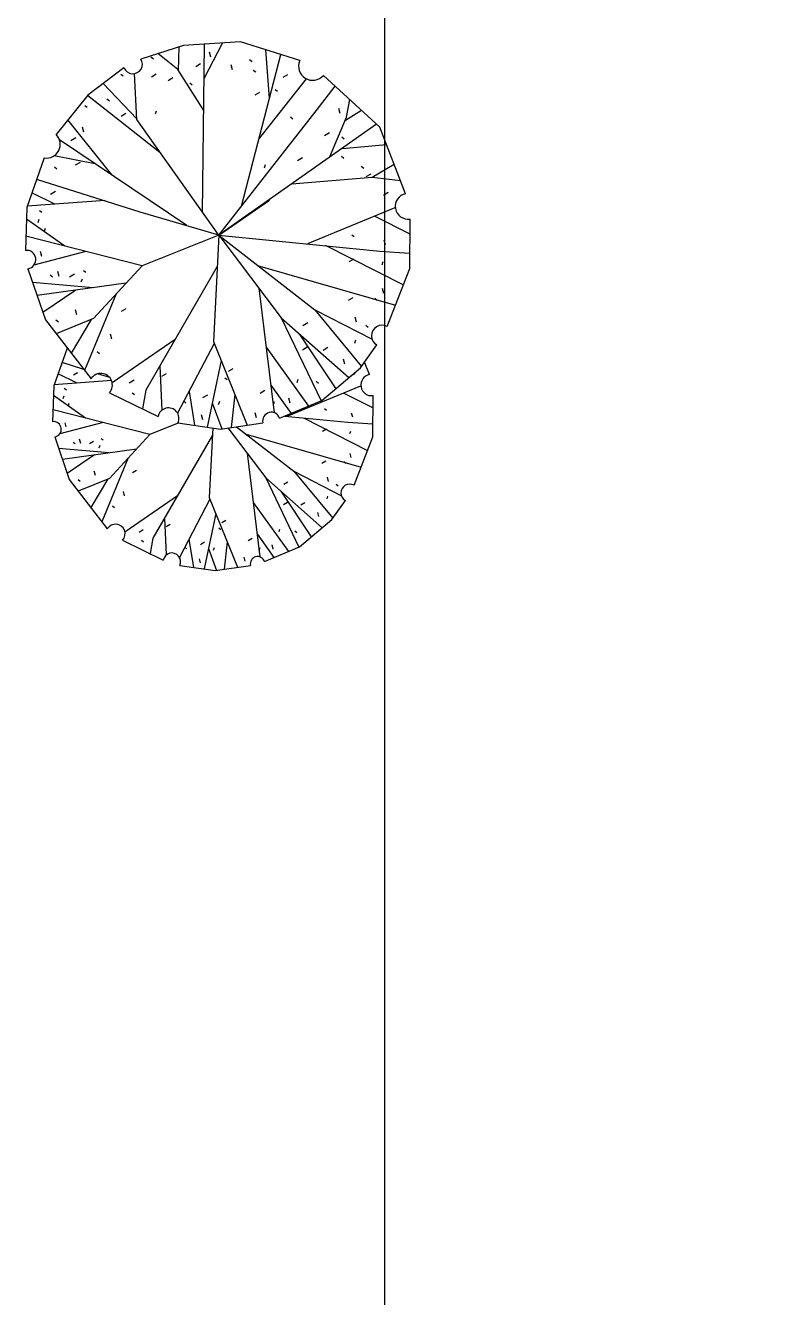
# Model space of a CAD drawing. Header units: inches. Extents: x 1 to 3312, y -950 to 1520.
# Drawn here: x 16.3 to 246, y -9.3 to 383.4 of the extents above; entities that cross this region are included whole.
import ezdxf

# ---------------------------------------------------------------- set-up
doc = ezdxf.new("R2010")
doc.units = ezdxf.units.IN
doc.header["$MEASUREMENT"] = 0
doc.layers.add('Fence Line', color=7, linetype='FENCELINE2')
doc.linetypes.add('FENCELINE2', pattern='A,0.25,-0.1,[132,ltypeshp.shx,S=0.1,R=0,X=-0.1,Y=0],-0.1,1', length=1.45)

msp = doc.modelspace()

# ---------------------------------------------------------------- linework, layer by layer
at = {"color": 9, "linetype": 'Continuous', "true_color": 0xc7c8ca}
for p, q in [((65.11843, 377.15102), (51.96004, 372.99018)), ((82.68806, 378.25918), (65.11843, 377.15102)), ((71.0248, 325.58335), (71.56921, 377.55808)), ((71.45889, 367.00652), (77.18794, 377.91223)), ((101.00326, 372.48507), (82.68806, 378.25918)), ((55.07239, 373.67313), (55.83372, 373.08775)), ((63.34835, 369.73129), (57.18545, 374.64261)), ((63.61121, 369.3162), (63.73229, 376.71294)), ((73.57181, 373.57457), (73.14183, 375.11615)), ((83.01351, 327.56361), (95.12541, 374.33825)), ((91.64011, 360.87873), (90.48234, 375.80209)), ((46.74551, 370.24511), (35.5404, 361.78445)), ((71.35485, 357.088), (63.34835, 369.73129)), ((68.92885, 370.68716), (70.41154, 371.56521)), ((80.2476, 369.65258), (79.8174, 371.19386)), ((85.53427, 372.85214), (86.2956, 372.26676)), ((86.64825, 369.57413), (87.40958, 368.98875)), ((50.67974, 354.56246), (40.34638, 365.41327)), ((45.7277, 368.34691), (46.48903, 367.76153)), ((50.69142, 354.31128), (50.02452, 368.51149)), ((55.19236, 367.5268), (56.67486, 368.40499)), ((60.36416, 366.37558), (61.84678, 367.25354)), ((67.07733, 365.65329), (67.83866, 365.06791)), ((88.37563, 348.27103), (103.09298, 366.86984)), ((95.84042, 367.34931), (97.32311, 368.22736)), ((125.6943, 351.97859), (108.30691, 367.9238)), ((35.5404, 361.78445), (25.79838, 349.68064)), ((57.8636, 344.17832), (35.48176, 361.71133)), ((87.19825, 361.88648), (88.68104, 362.76446)), ((93.36394, 363.60323), (94.12536, 363.01777)), ((106.09025, 357.04681), (111.96988, 364.56455)), ((34.66767, 358.68938), (35.429, 358.104)), ((41.47701, 360.71818), (42.23843, 360.13273)), ((113.50597, 356.18774), (113.07609, 357.72924)), ((115.47756, 355.07581), (116.45619, 360.45055)), ((43.09911, 337.1136), (29.46029, 354.23059)), ((45.83148, 355.35229), (47.31383, 356.2303)), ((75.98234, 318.57913), (50.69142, 354.31128)), ((56.46622, 356.05414), (56.79747, 357.01041)), ((75.98234, 318.57913), (106.09025, 357.04681)), ((98.1296, 355.09598), (98.89093, 354.5106)), ((110.20284, 342.63008), (115.47756, 355.07581)), ((115.08352, 354.14616), (120.0229, 357.1797)), ((34.37902, 350.43605), (33.9489, 351.97743)), ((124.74412, 352.8501), (75.98234, 318.57913)), ((108.68936, 349.39815), (110.17191, 350.27601)), ((133.64556, 331.42866), (125.6943, 351.97859)), ((66.1857, 321.57994), (26.82876, 348.06099)), ((30.3797, 347.86087), (31.8625, 348.73868)), ((113.99748, 348.94908), (114.75881, 348.3637)), ((114.16934, 345.4179), (127.76363, 346.63016)), ((22.16017, 342.46105), (16.75283, 327.15814)), ((37.78075, 340.69197), (25.16566, 343.11172)), ((100.34084, 341.69177), (101.82357, 342.56948)), ((113.8636, 342.99823), (114.62493, 342.41285)), ((25.29037, 339.66629), (26.0518, 339.08084)), ((31.82749, 340.29018), (33.31011, 341.16814)), ((90.13617, 339.44826), (90.4673, 340.40417)), ((119.97312, 339.91489), (120.73444, 339.32951)), ((123.38973, 336.48093), (130.14032, 340.48806)), ((51.75825, 325.77269), (19.80193, 335.78735)), ((98.52199, 334.42064), (123.38973, 336.48093)), ((121.53572, 336.69549), (123.01834, 337.57345)), ((123.38973, 336.48093), (132.0622, 335.52154)), ((25.44405, 328.2062), (18.35433, 331.69006)), ((24.10402, 331.29594), (25.58683, 332.17375)), ((126.84599, 330.99794), (128.32895, 331.87594)), ((16.75283, 327.15814), (16.33044, 313.93277)), ((40.89543, 329.32641), (16.90469, 327.58736)), ((20.65245, 326.28167), (21.41387, 325.69622)), ((75.98234, 318.57913), (91.68252, 329.38031)), ((103.51002, 316.02151), (130.5042, 327.16433)), ((28.50976, 315.27406), (16.63918, 323.59248)), ((20.22482, 322.57461), (20.55612, 323.53055)), ((75.98234, 318.57913), (51.75825, 325.77269)), ((124.13297, 324.53452), (135.01425, 319.05661)), ((134.95852, 308.31245), (135.03796, 323.60539)), ((52.33209, 309.18804), (16.47152, 318.34954)), ((22.17762, 319.8623), (22.5089, 320.8184)), ((75.98234, 318.57913), (52.33209, 309.18804)), ((75.98234, 318.57913), (74.33577, 285.81209)), ((75.98234, 318.57913), (125.68375, 313.73053)), ((75.98234, 318.57913), (95.29036, 293.10845)), ((75.98234, 318.57913), (105.69023, 295.60542)), ((117.03639, 318.76489), (117.79782, 318.17944)), ((108.84336, 315.5261), (133.00285, 303.30749)), ((127.49743, 315.5643), (127.06755, 317.1058)), ((34.98423, 313.62), (18.971, 309.40484)), ((21.38145, 311.99921), (20.95113, 313.54074)), ((116.29885, 310.453), (117.7814, 311.33086)), ((125.68375, 313.73053), (134.89453, 313.10547)), ((126.46619, 309.49647), (126.79758, 310.45232)), ((17.10747, 308.27816), (22.47805, 292.47775)), ((23.94033, 306.3994), (24.70175, 305.81395)), ((26.75062, 305.85281), (26.32048, 307.39436)), ((29.95097, 305.81372), (31.43359, 306.69167)), ((34.26263, 307.7452), (35.02395, 307.15982)), ((52.33209, 309.18804), (37.35301, 292.85775)), ((75.49882, 308.95632), (53.48212, 270.77011)), ((87.96393, 309.31344), (130.55677, 297.04874)), ((127.95825, 290.39859), (134.95852, 308.31245)), ((37.25089, 302.36896), (18.55807, 304.01005)), ((47.35782, 303.765), (19.92921, 299.97605)), ((33.5814, 304.23298), (33.91249, 305.18922)), ((31.87109, 301.62569), (21.70058, 294.76514)), ((44.36021, 300.49696), (34.5574, 276.88073)), ((88.35375, 302.25908), (93.07794, 263.83994)), ((116.03131, 298.55099), (117.51393, 299.42895)), ((124.16854, 299.15554), (124.92987, 298.57016)), ((126.93877, 300.65783), (126.50867, 302.19905)), ((32.18128, 294.00906), (31.75114, 295.55061)), ((45.95774, 295.12061), (47.44036, 295.99857)), ((105.69023, 295.60542), (123.3155, 286.49244)), ((105.69023, 295.60542), (120.09568, 278.14283)), ((22.47805, 292.47775), (36.56947, 274.2827)), ((25.76186, 292.48756), (26.52319, 291.90218)), ((37.35301, 292.85775), (25.80817, 288.17769)), ((36.62988, 292.56457), (30.46721, 282.16195)), ((95.29036, 293.10845), (107.56847, 267.47483)), ((95.29036, 293.10845), (116.20163, 274.67218)), ((101.98477, 290.78621), (103.46765, 291.66411)), ((118.51289, 291.79996), (118.08267, 293.34142)), ((121.3818, 290.80475), (122.14312, 290.21937)), ((42.97626, 286.51615), (42.54604, 288.05761)), ((100.83297, 288.22177), (112.14324, 271.23843)), ((29.21334, 283.78104), (25.08074, 272.08567)), ((38.45065, 282.73125), (39.21198, 282.14587)), ((62.52209, 286.44888), (43.10742, 273.04469)), ((74.57888, 285.21283), (63.30591, 263.64673)), ((74.33577, 285.81209), (84.80488, 260.01179)), ((90.59193, 284.05657), (103.72324, 265.86786)), ((101.83232, 283.23527), (103.31494, 284.11322)), ((108.23315, 283.15684), (109.71557, 284.03494)), ((117.98912, 285.34164), (118.32049, 286.29766)), ((119.77872, 277.69871), (124.80267, 284.73985)), ((34.32995, 277.17439), (27.62166, 279.27668)), ((76.72691, 279.91893), (72.43363, 259.37315)), ((114.9675, 278.78596), (114.53736, 280.32751)), ((120.77769, 279.09878), (121.17188, 279.05517)), ((122.49135, 275.64444), (121.02219, 279.44145)), ((32.32342, 272.95905), (26.41532, 275.86227)), ((31.20673, 275.53384), (32.44241, 276.26534)), ((42.36898, 274.65508), (38.60963, 275.8332)), ((57.80142, 278.26147), (58.40694, 264.56001)), ((58.39784, 275.06217), (59.88027, 275.94027)), ((78.96496, 276.60251), (80.44758, 277.48047)), ((107.81864, 267.57931), (119.77872, 277.69871)), ((116.82504, 275.2855), (118.06084, 276.01717)), ((25.08074, 272.08567), (24.72874, 261.06453)), ((42.91259, 273.72678), (25.20729, 272.44336)), ((28.33042, 271.35528), (28.96494, 270.8674)), ((48.38796, 273.0726), (49.87058, 273.95056)), ((77.85357, 274.63201), (78.6149, 274.04663)), ((92.02848, 272.37421), (98.30335, 263.60281)), ((97.16965, 262.71898), (119.87354, 272.09083)), ((100.1783, 273.20657), (100.50977, 274.16253)), ((106.07151, 273.51845), (106.83284, 272.93307)), ((34.87818, 262.18227), (24.98603, 269.11429)), ((27.97406, 268.26607), (28.25015, 269.06268)), ((42.2296, 270.0056), (57.30153, 262.69495)), ((49.24804, 269.98981), (50.00937, 269.40443)), ((53.48212, 270.77011), (52.42114, 265.06225)), ((65.09474, 267.49149), (65.85597, 266.90619)), ((66.82275, 270.37459), (68.49819, 259.95262)), ((71.12415, 268.50576), (72.60677, 269.38371)), ((75.9646, 266.39834), (76.2958, 267.35435)), ((80.98041, 269.43699), (79.85778, 259.27551)), ((88.74461, 269.89028), (90.22742, 270.76809)), ((92.86406, 266.31931), (93.19517, 267.27539)), ((94.76679, 262.12482), (107.81864, 267.57931)), ((98.05448, 266.76785), (97.62433, 268.30941)), ((114.56419, 269.89933), (123.63192, 265.33439)), ((123.58548, 256.38093), (123.65168, 269.12505)), ((54.73012, 257.11059), (24.84631, 264.74517)), ((29.6014, 266.00581), (29.87746, 266.80256)), ((71.1078, 261.65728), (70.67795, 263.19861)), ((74.01226, 266.92798), (76.96817, 258.84543)), ((87.69456, 262.22224), (87.2646, 263.76364)), ((108.65037, 265.0913), (109.28489, 264.60342)), ((117.3679, 262.42414), (117.00967, 263.70872)), ((40.27358, 260.80388), (26.92921, 257.29126)), ((28.93792, 259.45323), (28.57933, 260.73783)), ((63.67576, 260.66274), (54.73012, 257.11059)), ((63.40971, 260.70191), (76.49507, 258.77507)), ((74.14643, 259.12091), (73.06652, 237.63063)), ((76.49507, 258.77507), (89.60411, 260.72584)), ((78.84432, 259.12466), (90.52868, 243.71093)), ((81.45224, 259.51275), (99.19524, 245.79174)), ((96.37422, 262.79658), (115.85651, 260.89599)), ((102.13462, 262.23463), (121.95575, 252.21013)), ((115.85651, 260.89599), (123.53216, 260.37511)), ((25.37627, 256.35236), (29.85175, 243.18535)), ((33.41223, 254.33123), (33.05378, 255.61586)), ((39.67224, 255.90822), (40.30668, 255.4204)), ((54.73012, 257.11059), (42.24756, 243.50201)), ((74.03573, 256.91748), (55.68848, 225.09565)), ((84.42333, 257.21509), (119.91736, 246.9945)), ((108.03576, 258.16472), (109.27121, 258.89627)), ((116.50854, 257.36761), (116.7847, 258.16416)), ((117.75192, 241.45271), (123.58548, 256.38093)), ((42.16246, 251.42802), (26.5851, 252.7956)), ((50.5849, 252.59139), (27.72773, 249.43393)), ((31.07032, 254.78672), (31.70484, 254.29884)), ((36.07919, 254.29865), (37.31471, 255.03028)), ((39.10455, 252.98137), (39.38045, 253.77824)), ((84.74817, 251.33645), (88.685, 219.32051)), ((116.90236, 250.00208), (116.54394, 251.28643)), ((37.67929, 250.80863), (29.20386, 245.09151)), ((48.08689, 249.86802), (39.91788, 230.18783)), ((107.81281, 248.24638), (109.04832, 248.97801)), ((114.59383, 248.75017), (115.22827, 248.26236)), ((42.24756, 243.50201), (32.62686, 239.60196)), ((37.93778, 244.46144), (37.57933, 245.74606)), ((49.41816, 245.38773), (50.65368, 246.11936)), ((90.52868, 243.71093), (100.76044, 222.34958)), ((90.52868, 243.71093), (107.95474, 228.34737)), ((99.19524, 245.79174), (113.88296, 238.19759)), ((99.19524, 245.79174), (111.19978, 231.23958)), ((109.88079, 242.62052), (109.52227, 243.90507)), ((29.85175, 243.18535), (41.5946, 228.0228)), ((32.58827, 243.19352), (33.22271, 242.70571)), ((41.64495, 243.25769), (36.50939, 234.58884)), ((46.93359, 238.21735), (46.57508, 239.50189)), ((95.14752, 239.63869), (104.57275, 225.48591)), ((96.10736, 241.77573), (97.34309, 242.50731)), ((112.27154, 241.79118), (112.90598, 241.30336)), ((63.22179, 238.16129), (47.0429, 226.99113)), ((73.26911, 237.13125), (63.87497, 219.1595)), ((73.06652, 237.63063), (81.79078, 216.13038)), ((86.61332, 236.1677), (97.55608, 221.01044)), ((95.98032, 235.48328), (97.21583, 236.21491)), ((101.31434, 235.41792), (102.54969, 236.14967)), ((109.44431, 237.23858), (109.72046, 238.03527)), ((110.93565, 230.86948), (115.12227, 236.7371)), ((43.16225, 235.06327), (43.79669, 234.57545)), ((75.05914, 232.71967), (71.4814, 215.59818)), ((106.9263, 231.77552), (106.56784, 233.06015)), ((51.44335, 227.01439), (52.67886, 227.74602)), ((59.2879, 231.33845), (59.79249, 219.92056)), ((59.78491, 228.67236), (61.02027, 229.40411)), ((75.99802, 228.3139), (76.63246, 227.82608)), ((76.92418, 229.95598), (78.1597, 230.68761)), ((94.60197, 227.12603), (94.87819, 227.92266)), ((100.96892, 222.43665), (110.93565, 230.86948)), ((46.31138, 224.45855), (58.87133, 218.36635)), ((52.16008, 224.4454), (52.79452, 223.95758)), ((55.68848, 225.09565), (54.80433, 220.3391)), ((66.80567, 224.76604), (68.20188, 216.08107)), ((70.39017, 223.20868), (71.62569, 223.94031)), ((78.60372, 223.98471), (77.66819, 215.51681)), ((85.07389, 224.36245), (86.30956, 225.09396)), ((87.81045, 226.43239), (93.0395, 219.1229)), ((99.51297, 227.38593), (100.14741, 226.89811)), ((65.36566, 222.36346), (66.00003, 221.87571)), ((72.79693, 221.89387), (75.26019, 215.15842)), ((74.42388, 221.45251), (74.69988, 222.24918)), ((88.50676, 221.38665), (88.78269, 222.18338)), ((90.09237, 217.89124), (100.96892, 222.43665)), ((92.83211, 221.76043), (92.47366, 223.04506)), ((63.96147, 216.70548), (74.86594, 215.09978)), ((70.37655, 217.50162), (70.01834, 218.78606)), ((74.86594, 215.09978), (85.79014, 216.72542)), ((84.19884, 217.97242), (83.84055, 219.25692))]:
    msp.add_line(p, q, dxfattribs=at)
for centre, radius, start, end in [((49.46061, 371.41288), 2.9556, 203.270593, 32.254998), ((105.01562, 370.78171), 4.35888, 156.996843, 319.031518), ((22.82596, 346.65207), 4.24356, 260.973245, 45.535211), ((134.46147, 327.53836), 3.975, 101.844163, 278.338235), ((16.6742, 311.09924), 2.8542, 278.728463, 96.917432), ((126.36851, 287.57583), 3.23952, 60.613284, 241.093728), ((39.60148, 272.41112), 3.56292, 317.530786, 148.315828), ((123.17128, 272.40252), 3.3125, 101.844163, 278.338235), ((60.47776, 262.07286), 3.23664, 334.941644, 168.915162), ((92.21839, 261.30419), 2.67744, 17.845575, 192.479043), ((25.01521, 258.70325), 2.3785, 278.728463, 96.917432), ((116.42714, 239.10041), 2.6996, 60.613284, 241.093728), ((44.12128, 226.46316), 2.9691, 317.530786, 148.315828), ((61.51818, 217.84794), 2.6972, 334.941644, 168.915162), ((87.96871, 217.20738), 2.2312, 17.845575, 192.479043)]:
    msp.add_arc(centre, radius, start, end, dxfattribs=at)
at = {"layer": 'Fence Line', "ltscale": 0.4}
msp.add_lwpolyline([(1147.6812, -807.03672, 0.362314432), (392.37716, -949.66273), (127.25498, -731.34592), (127.25498, 1520.33377), (945.13931, 1163.84439), (1147.6812, 1179.68203)], format="xyb", close=True, dxfattribs=at)

doc.saveas('drawing.dxf')
